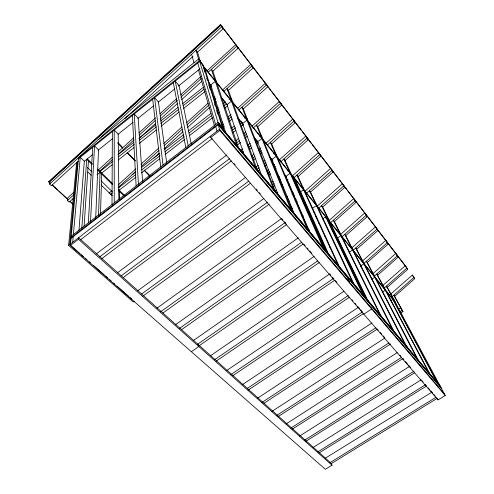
<?xml version="1.0" encoding="UTF-8"?>
<svg xmlns="http://www.w3.org/2000/svg" width="494" height="494" viewBox="0 0 494 494"><rect width="100%" height="100%" fill="white"/><g stroke="black" fill="none" stroke-linecap="round" stroke-linejoin="round"><path stroke-width="0.74" d="M112.008 204.565L112.366 131.534M100.473 214.186L101.721 174.073M98.516 215.538L100.047 172.425L97.059 174.783M95.706 217.984L98.541 149.88L94.527 145.847L90.538 221.164M88.34 222.868L92.693 147.311M84.097 226.159L88.438 161.019M81.8 228.142L86.716 159.327L92.217 164.73M78.966 230.334L84.301 161.254L92.742 154.511M70.364 245.53L78.497 239.269L78.62 237.719L331.443 463.526L331.98 465.225L325.355 469.3L70.364 245.53L71.031 238.324M72.717 242.27L73.217 236.645M73.415 234.409L80.25 157.296L84.301 161.254M71.099 237.602L78.54 157.71M68.617 245.357L69.679 244.536L77.496 162.032L76.619 162.736L68.617 245.357L133.201 301.939L134.22 301.204M73.161 198.502L69.179 202.132L67.462 200.545L67.752 197.872L74.02 192.154M78.12 161.322L51.395 185.75L49.61 184.108L50.024 181.489L220.942 25.188L223.14 28.776L197.544 52.166L200.552 62.244M48.85 182.014L48.758 181.644L105.271 129.959L105.444 130.262L48.85 182.014L49.987 183.058M220.695 24.867L220.367 24.7L105.426 129.823L105.593 130.126L220.695 24.867L406.142 266.921L407.624 269.409L386.845 287.718M49.61 184.108L221.639 26.824M124.754 118.696L193 56.322M97.948 170.337L112.194 157.351M118.461 151.633L133.843 137.61M138.975 132.935L155.493 117.868M160.056 113.713L176.574 98.646M180.563 95.015L201.077 76.311M206.776 71.117L235.829 44.621L238.059 48.233L212.469 71.55M67.462 200.545L73.723 194.834M99.356 171.474L112.453 159.531M118.146 154.338L134.096 139.802M139.222 135.128L155.172 120.592M160.297 115.923L177.383 100.344M180.798 97.232L201.299 78.54M208.135 72.309L236.614 46.35M139.685 137.875L155.61 123.37M160.155 119.227L177.784 103.16M181.767 99.535L201.663 81.399M109.044 193.21L111.891 190.622M118.159 184.923L135.819 168.874M140.944 164.212L158.605 148.157M163.73 143.501L181.959 126.927M186.516 122.784L208.159 103.11M213.859 97.929L214.995 96.892M222.405 90.161L250.884 64.269L253.138 67.906L228.043 90.705M110.563 194.408L112.268 192.851M118.177 187.485L135.609 171.64M141.303 166.466L158.951 150.429M164.076 145.773L182.292 129.212M186.849 125.075L208.48 105.413M214.174 100.239L215.884 98.689M223.819 91.476L251.749 66.091M153.9 158.068L159.031 153.406M164.162 148.743L182.984 131.645M187.547 127.495L209.789 107.291M214.927 102.622L216.063 101.585M221.355 123.117L222.498 122.08M228.216 116.899L231.075 114.305M237.367 108.6L265.389 83.202L267.668 86.858L243.134 109.075M222.331 124.976L223.473 123.945M228.617 119.282L231.47 116.695M238.874 109.983L266.328 85.11M71.241 236.089L218.231 122.438L218.589 123.642L223.016 128.872L222.64 127.656L224.307 126.131M229.444 121.481L232.297 118.9M235.866 140.784L238.726 138.197M243.882 133.541L245.598 131.984M251.897 126.291L279.376 101.455L281.666 105.123L257.689 126.785M236.348 143.229L239.207 140.642M244.925 135.473L246.636 133.923M252.928 128.242L280.376 103.437M237.132 145.353L240.559 142.26M245.129 138.135L247.414 136.072M251.73 156.147L254.015 154.085M258.584 149.966L260.869 147.91M266.013 143.272L292.862 119.066L295.177 122.74L271.737 143.865M252.7 158.278L254.99 156.209M259.572 152.084L261.289 150.534M267.532 144.909L293.93 121.116M253.441 160.346L255.725 158.29M260.301 154.165L262.018 152.621M266.958 171.072L268.674 169.528M273.25 165.41L274.398 164.379M279.548 159.747L305.891 136.066L308.219 139.746L284.729 160.859M267.995 173.252L269.718 171.708M274.306 167.577L275.454 166.546M280.487 162.026L307.015 138.178M268.687 175.277L270.403 173.734M274.985 169.615L276.134 168.584M274.837 191.623L276.56 190.079M281.148 185.954L282.871 184.41M286.891 180.81L288.039 179.779M292.059 176.173L318.469 152.485L320.81 156.172L297.833 176.772M276.665 193.203L277.807 192.172M282.395 188.06L283.537 187.035M293.547 178.062L319.649 154.659M288.644 185.009L289.793 183.984M289.311 205.325L290.46 204.3M295.048 200.194L296.196 199.162M304.804 191.462L330.628 168.355L332.981 172.048L310.016 192.586M290.46 207.61L291.608 206.578M296.209 202.466L297.357 201.441M306.169 193.562L331.857 170.584M291.071 209.524L292.794 207.986M317.136 206.245L342.385 183.706L344.75 187.399L322.36 207.369M318.908 208.073L343.663 185.979M328.504 221.059L353.766 198.557L356.131 202.25L334.228 221.75M330.183 223.047L355.081 200.879M340.644 234.384L364.782 212.933L367.153 216.625L345.806 235.589M341.613 237.083L366.134 215.298M351.283 248.297L375.452 226.863L377.83 230.55L356.538 249.414M353.191 250.223L376.842 229.259M362.151 261.283L385.795 240.362L388.173 244.036L367.419 262.394M363.547 263.728L387.216 242.789M372.698 273.867L395.818 253.447L398.195 257.115L377.397 275.479M374.125 276.337L397.269 255.911M382.726 285.6L405.247 265.753L407.624 269.409M384.184 288.101L406.723 268.236M390.365 294.393L412.36 275.034L414.732 278.69L394.484 296.499M392.174 296.616L413.855 277.542L412.36 275.034M98.152 139.728L198.588 59.033L200.169 60.984M199.644 60.515L203.602 65.906L199.644 60.515L78.089 158.068L78.96 158.914M78.441 158.747L199.885 61.33M98.164 150.176L112.626 138.623M118.047 134.288L133.108 122.246M137.931 118.393L153.597 105.87M166.719 163.119L158.426 102.011L174.685 89.019M178.297 86.129L199.99 68.79M118.22 154.634L133.954 142.192M138.795 138.363L155.733 124.957M160.575 121.129L178.124 107.247M182.36 103.901L203.534 87.148M99.695 171.671L112.385 161.649M118.424 156.876L134.127 144.464M139.567 140.166L156.481 126.804M160.711 123.463L178.834 109.143M183.064 105.802L204.207 89.093M101.369 173.314L112.231 164.749M118.264 159.988L133.948 147.607M139.382 143.322L156.277 129.996M161.1 126.186L179.205 111.903M183.428 108.569L205.146 91.433M209.975 87.623L211.784 86.197M132.435 174.524L135.48 172.159M141.562 167.417L159.21 153.671M164.693 149.404L183.558 134.714M188.424 130.922L210.944 113.379M217.027 108.643L218.249 107.692M223.726 103.425L225.548 102.005M229.204 99.164L230.42 98.213L231.884 100.023M118.523 187.887L135.572 174.629M141.661 169.893L159.926 155.684M164.798 151.893L184.281 136.739M189.153 132.954L211.679 115.429M217.768 110.693L218.984 109.748M223.856 105.957L226.289 104.061M118.912 190.418L135.943 177.192M141.414 172.943L159.661 158.772M165.132 154.517L184.595 139.407M189.461 135.628L212.568 117.677M218.039 113.422L219.867 112.008M224.733 108.229L227.771 105.87M70.92 237.738L218.589 123.642M70.852 238.466L218.558 124.383L218.385 123.803L440.092 385.851M70.506 243.968L219.497 129.206L444.396 393.903M394.62 301.229L386.518 286.045L445.242 395.496L438.061 399.912L210.784 137.456L219.873 130.459L218.15 124.698L441.315 388.142M80.355 239.936L212.235 138.542M231.204 128.36L234.242 126.026M239.115 122.29L240.942 120.888M244.703 118.004L245.808 117.158L247.222 118.893M232.588 130.058L235.638 127.718M240.529 123.975L242.356 122.568M232.804 132.707L235.854 130.373M241.344 126.174L243.172 124.772M96.151 254.009L226.752 154.962M99.609 256.942L229.475 158.747M241.023 150.213L242.863 148.824M247.76 145.119L250.211 143.266M259.399 136.319L260.628 135.393L261.987 137.066M241.918 152.411L243.141 151.485M248.655 147.323L251.106 145.471M255.398 142.235L257.238 140.846M101.653 258.763L231.328 160.89M249.359 149.497L251.817 147.638M256.744 143.927L257.973 143.001M255.781 167.225L258.251 165.385M263.802 161.248L265.037 160.328M273.67 153.887L274.905 152.967L276.22 154.585M117.331 272.849L245.734 177.253M256.701 169.516L259.177 167.676M264.741 163.533L265.982 162.612M270.311 159.389L271.546 158.469M258.041 171.103L259.9 169.726M264.84 166.052L266.692 164.675M271.632 161.001L272.873 160.081M121.067 275.905L248.667 181.212M123.018 277.647L250.433 183.249M271.268 182.712L273.133 181.341M278.11 177.686L279.351 176.772M287.465 170.807L288.675 169.917L289.941 171.474M272.317 185.022L274.182 183.651M279.153 180.007L280.394 179.094M272.991 187.01L274.849 185.645M279.814 182.002L281.055 181.094M137.591 290.867L263.833 198.526M141.562 294.054L267.606 202.157M142.828 296.153L269.267 204.127M286.403 197.557L287.644 196.655M292.003 193.494L293.245 192.592M287.452 199.959L288.7 199.057M293.072 195.89L294.319 194.988M300.506 191.876L303.526 189.69L338.124 265.334M288.076 201.892L289.323 200.99M156.981 308.126L281.778 218.379M160.575 311.844L285.069 222.615M163.008 312.974L286.65 224.498M312.257 208.53L316.432 205.547L352.63 282.475M302.087 216.687L303.341 215.792M322.668 218.935L325.626 216.847L362.905 294.622M175.574 324.651L298.296 237.818M308.312 230.655L309.571 229.766M326.009 218.132L327.176 217.304L328.319 218.706M179.384 328.442L301.748 242.171M181.724 329.529L303.285 243.956M336.865 238.497L340.94 235.663L379.923 314.734M193.395 340.508L314.135 256.405M197.396 344.374L317.722 260.863M199.039 345.837L319.198 262.567M191.351 351.703L198.823 346.529L198.576 344.861M349.135 252.348L352.58 249.97L392.773 329.924M210.506 355.729L329.943 273.781M214.68 359.657L333.654 278.326M216.261 361.065L334.432 280.394M360.447 266.136L363.85 263.815L405.142 344.54M226.95 370.352L343.843 291.293M371.951 279.104L374.755 277.214L417.047 358.619M230.649 374.761L348.307 295.492M232.804 375.681L349.666 297.055M242.745 384.418L358.465 307.237M382.547 292.04L385.32 290.194L428.52 372.173M247.222 388.445L362.392 311.936M248.062 390.155L363.664 313.455M363.825 314.19L371.679 308.985L370.938 307.447M390.945 300.741L392.866 299.469L436.684 381.819M257.318 398.368L371.859 322.99M398.707 308.997L400.646 307.725L401.566 308.855M400.159 311.677L402.091 310.411L403.011 311.541L401.085 312.807M261.937 402.425L375.878 327.744M263.981 403.252L377.132 329.189M271.953 411.391L384.758 338.112M276.72 415.466L388.834 342.941M278.066 416.67L390.686 343.91M286.069 423.938L397.133 352.685M290.935 428.045L401.319 357.533M292.238 429.206L403.123 358.453M299.667 436.035L409.724 366.282M304.644 440.173L413.978 371.167M305.897 441.29L414.441 372.859M312.795 447.712L421.228 379.781M317.864 451.862L425.544 384.696M319.075 452.942L426.618 385.938M325.54 458.055L431.799 392.205M330.048 462.619L436.171 397.139M331.215 463.662L437.202 398.337M265.834 83.782L253.842 68.388M265.945 83.931L265.581 83.696L270.687 90.365M306.385 136.715L302.272 131.583M306.49 136.844L306.089 136.566L311.226 143.266M342.929 184.41L312.159 144.483M343.021 184.528L342.601 184.206L346.782 189.665M376.027 227.611L347.714 190.875M376.107 227.722L375.675 227.364L406.142 266.921M69.679 244.536L80.053 253.644M81.201 254.657L83.505 256.682M85.234 258.201L86.963 259.714M89.272 261.74L90.421 262.752M93.304 265.284L104.253 274.892M105.407 275.905L107.711 277.931M109.44 279.45L111.169 280.969M113.472 282.988L114.627 284.001M116.93 286.026L128.459 296.141M129.607 297.153L131.91 299.179M78.497 239.269L331.98 465.225M48.758 181.644L49.888 182.687M52.154 184.775L57.81 189.999M58.947 191.042L67.999 199.397M71.395 202.528L73.093 204.096M52.253 185.151L68.116 199.78M69.815 201.348L72.649 203.96M87.951 172.178L91.254 175.382M101.159 184.997L112.163 195.673M87.463 167.54L91.878 171.844M101.258 180.983L112.299 191.74M87.339 158.827L92.279 163.687M97.769 169.084L112.583 183.663M118.622 189.603L124.661 195.544M97.719 170.14L112.576 184.737M118.628 190.684L124.13 196.087M118.288 143.118L122.58 147.552M132.225 157.524L134.911 160.291M146.706 172.48L149.917 175.802M117.936 142.877L122.765 147.867M127.063 152.306L135.109 160.624M144.236 170.053L150.139 176.154M117.788 143.013L122.623 148.002M127.452 152.992L135.3 160.976M144.094 170.183L149.997 176.278M158.426 102.011L154.579 97.676L163.045 165.101M234.125 163.551L235.132 164.718M256.293 189.177L257.3 190.344M259.319 192.672L260.326 193.839M281.988 218.879L283 220.046M284.507 221.794L286.02 223.541M304.162 244.505L305.168 245.666M307.182 248L308.188 249.161M309.701 250.909L311.72 253.243M329.856 274.207L330.863 275.368M332.376 277.115L333.888 278.863M335.401 280.611L336.908 282.358M352.024 299.827L353.031 300.994M355.05 303.322L356.057 304.489M357.57 306.237L359.583 308.565M360.589 309.732L362.102 311.479M377.231 328.961L378.237 330.128M380.257 332.456L381.769 334.21M383.282 335.957L384.795 337.705M399.918 355.186L400.93 356.353M402.943 358.687L403.956 359.848M405.469 361.602L407.482 363.93M408.495 365.097L410.508 367.425M422.104 380.831L423.117 381.998M425.13 384.332L426.143 385.493M428.156 387.827L429.669 389.575M430.682 390.742L432.695 393.07M433.701 394.237L435.214 395.984M219.873 130.459L445.242 395.496M218.558 124.383L275.189 191.283L274.936 190.641M324.916 250.032L275.325 191.444L248.414 121.969M222.405 129.342L440.92 387.401M218.231 122.438L222.64 127.656M222.658 98.899L226.073 103.061M241.208 121.499L242.184 122.685M255.361 138.746L257.806 141.716M208.764 82.504L211.21 85.481M221.485 97.991L227.351 105.142M237.626 117.652L243.499 124.803M254.262 137.906L258.177 142.673M269.428 156.376L272.361 159.951M284.106 174.252L286.73 177.445M214.427 78.527L215.952 80.405M301.958 186.269L303.18 187.769M314.789 202.052L315.969 203.503M339.156 232.05L340.261 233.403M350.74 246.308L351.808 247.618M361.954 260.103L362.985 261.375M372.803 273.466L373.804 274.695M383.319 286.403L384.289 287.594M393.199 298.561L394.138 299.716M203.343 66.073L395.564 302.39M203.108 66.301L396.021 303.347M197.52 52.191L195.976 50.283L199.144 60.916M220.367 24.7L236.638 45.936M237.571 47.152L252.916 67.172M271.62 91.581L293.448 120.067M294.381 121.283L301.346 130.373M413.855 277.542L414.732 278.69M396.744 254.651L398.195 257.115M386.746 241.603L388.173 244.036M376.434 228.148L377.83 230.55M365.795 214.26L367.153 216.625M354.816 199.922L356.131 202.25M343.472 185.12L344.75 187.399M331.746 169.819L332.981 172.048M319.624 153.998L320.81 156.172M403.011 311.541L393.86 295.134L402.091 310.411M307.089 137.628L308.219 139.746M393.199 299.488L438.536 384.585M385.684 290.244L376.78 273.997L384.715 289.052M386.289 291.392L429.576 373.421M294.103 120.684L295.177 122.74M375.168 277.319L366.425 261.184L374.168 276.084M375.761 278.449L418.146 359.91M437.233 398.318L438.061 399.912M406.926 346.64L407.303 347.375L368.363 301.068M364.313 263.969L355.742 247.963L363.275 262.697M364.887 265.087L406.278 345.886M406.686 346.967L407.056 347.702M280.66 103.135L281.666 105.123M353.099 250.18L345.763 235.619L344.719 234.323L352.024 248.865M353.655 251.285L393.953 331.32M341.508 235.934L334.419 221.578L333.333 220.238L340.403 234.57M342.046 237.021L381.146 316.185M266.723 84.943L267.668 86.858M368.258 300.939L368.604 301.655L324.607 249.347M329.523 221.195L322.693 207.072L321.575 205.689L328.374 219.787M330.041 222.269L367.826 300.438M328.893 220.861L366.548 298.932M327.936 219.682L365.48 297.666M326.268 217.199L364.912 297.635M252.267 66.079L253.138 67.906M317.117 205.949L310.578 192.08L309.423 190.653L315.938 204.491M317.617 207.005L353.957 284.05M347.14 276.967L349.678 282.426M304.279 190.165L298.049 176.58L296.851 175.098L303.057 188.659M304.755 191.203L339.508 266.97M313.529 211.315L314.172 212.71M315.765 216.193L316.722 218.28M318.951 223.158L319.587 224.554M324.373 235.002L325.009 236.398M329.788 246.846L330.43 248.235M237.268 46.498L238.059 48.233M295.017 179.236L328.51 253.972M293.3 176.667L327.726 253.718M292.491 176.13L325.645 250.588M290.978 173.814L285.081 160.538L283.846 159.006L289.712 172.252M291.429 174.827L324.447 249.167M323.002 247.457L290.157 173.264L285.872 176.407L310.016 232.736M222.43 27.133L223.14 28.776M277.196 156.87L271.663 143.927L270.379 142.34L275.874 155.246M277.616 157.852L308.725 230.587M307.219 228.802L276.294 156.234L271.959 159.457L294.412 214.063M262.894 139.289L257.757 126.723L256.429 125.081L261.53 137.604M263.29 140.247L292.3 211.179M290.725 209.314L261.919 138.561L257.522 141.877L278.165 194.605M248.056 121.042L243.344 108.89L241.961 107.186L246.636 119.295M273.478 188.93L246.988 120.221L242.535 123.63L261.431 174.845M232.637 102.091L228.389 90.39L226.962 88.617L231.161 100.276M232.964 102.98L257.158 169.64M255.429 167.596L231.482 101.165L226.968 104.672L244.45 155.659M216.613 82.387L212.871 71.185L211.383 69.351L215.075 80.503M216.897 83.245L238.324 147.379M236.515 145.236L215.359 81.356L210.784 84.968L225.9 133.343M204.695 68.246L223.912 130.342M203.33 67.036L204.911 72.186M206.714 78.077L207.387 80.281M208.74 84.702L210.321 89.852M214.6 103.839L215.273 106.043M216.625 110.458L217.755 114.139M197.73 63.059L215.594 124.476M215.711 126.581L217.02 131.114M198.489 69.994L214.495 125.853M191.641 54.254L193.994 62.719M210.444 136.183L210.784 137.456M191.271 143.982L179.032 85.542L175.24 81.096L188.165 145.687M173.289 82.665L185.787 147.521M152.658 99.214L160.717 166.904M142.568 181.212L138.147 118.22L134.238 113.984L138.413 184.151M132.349 115.503L136.128 185.917M119.227 191.271L119.332 199.681M118.924 198.952L118.19 134.17L114.225 130.039L114.25 202.836M222.436 127.81L218.027 122.592L199.718 61.46L203.442 66.035L222.436 127.81"/></g></svg>
